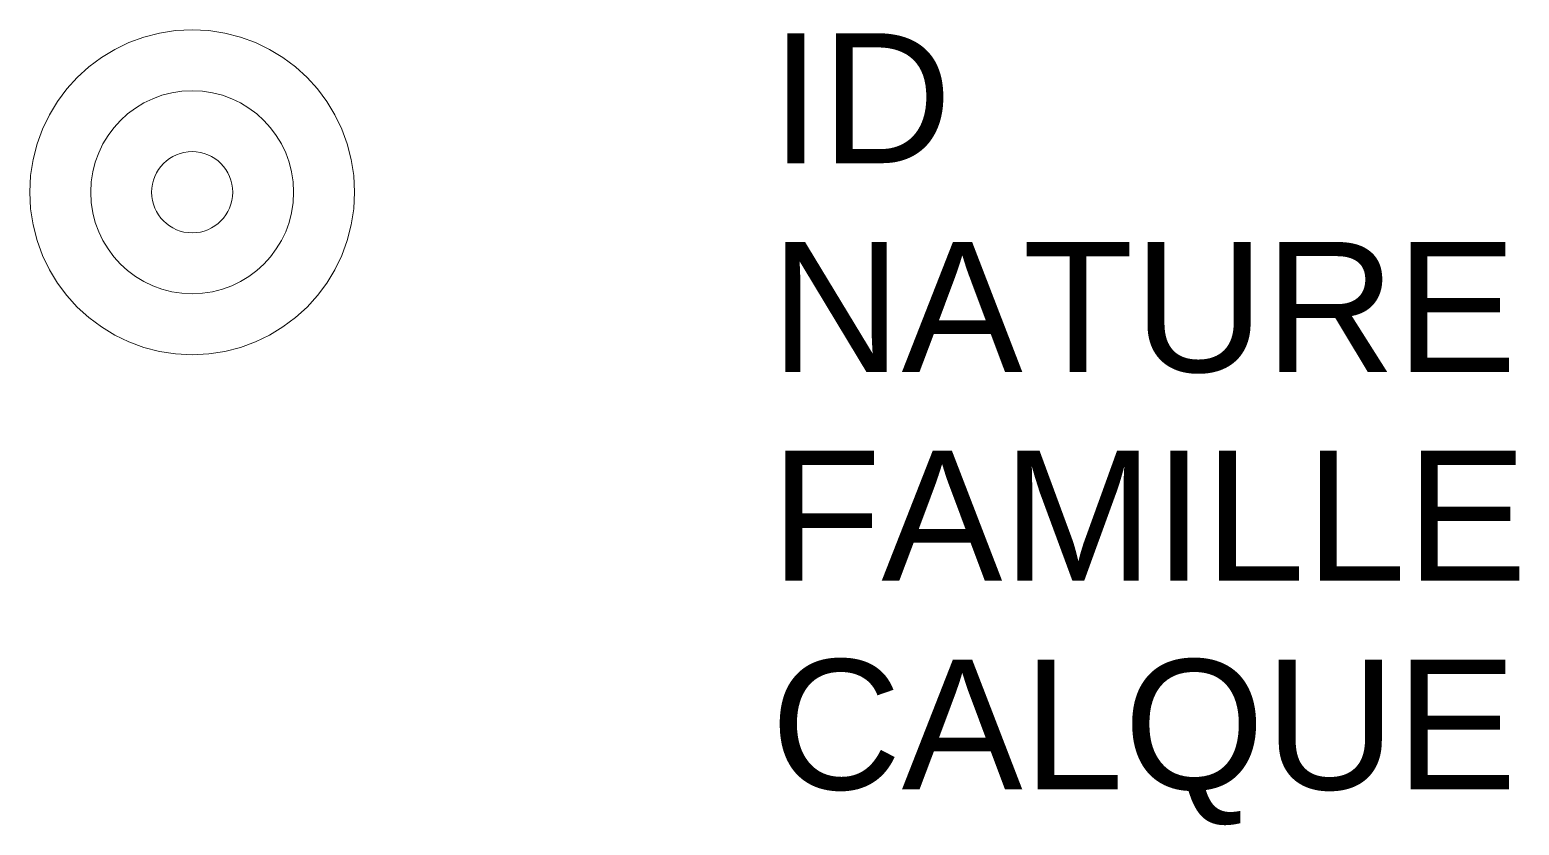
# Model space of a CAD drawing. Header units: metres. Extents: x 3205.8 to 3208.09, y 1783.89 to 1785.12.
import ezdxf

# ---------------------------------------------------------------- set-up
doc = ezdxf.new("R2010")
doc.units = ezdxf.units.M
doc.linetypes.add('Socle_Continu', pattern=[2.5, 2.5, 0])
doc.layers.add('TRANS_SCT', color=242, linetype='Socle_Continu', lineweight=13)
doc.styles.get("Standard").update_dxf_attribs({"font": 'arial.ttf'})

msp = doc.modelspace()

# ---------------------------------------------------------------- linework, layer by layer
at = {"layer": 'TRANS_SCT', "linetype": 'Socle_Continu'}
for radius in [0.25, 0.1562, 0.0625]:
    msp.add_circle((3206.0492, 1784.8657), radius, dxfattribs=at)

# ---------------------------------------------------------------- texts
at = {"layer": 'TRANS_SCT', "linetype": 'Socle_Continu', "flags": 9}
for tag, p, s in [('ID', (3206.9394, 1784.9104), 'QP_1081'), ('NATURE', (3206.9394, 1784.5891), 'Pieu'), ('FAMILLE', (3206.9394, 1784.2679), 'Transport'), ('CALQUE', (3206.9394, 1783.9466), 'TRANS_SCT')]:
    msp.add_attdef(tag, p, s, height=0.2, dxfattribs=at)

doc.saveas('drawing.dxf')
